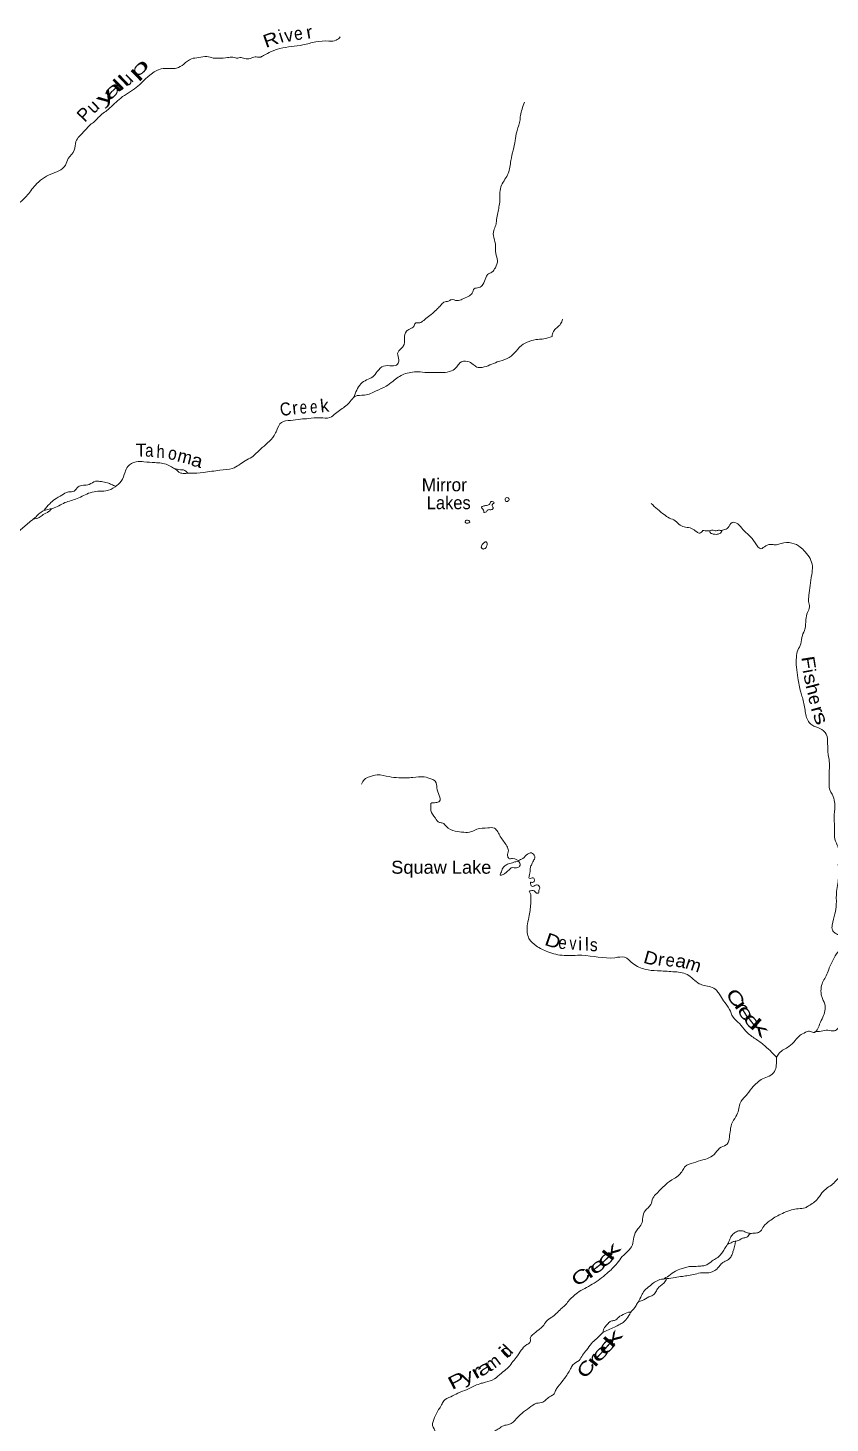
# Model space of a CAD drawing. Header units: feet. Extents: x -252658 to 9, y -366365 to -181930.
# Drawn here: x -216773 to -204389, y -269181 to -247652 of the extents above; entities that cross this region are included whole.
import ezdxf
from ezdxf.enums import TextEntityAlignment as Align

# ---------------------------------------------------------------- set-up
doc = ezdxf.new("R2010")
doc.units = ezdxf.units.FT
doc.header["$LTSCALE"] = 80
doc.layers.add('39', color=7, linetype='Continuous', lineweight=13)
doc.layers.add('41', color=7, linetype='Continuous')

msp = doc.modelspace()

# ---------------------------------------------------------------- linework, layer by layer
at = {"layer": '39'}
for points in [[(-219975.08, -250904.02), (-219642.81, -250871.3), (-219398.76, -250861.22), (-219208.85, -250839.73), (-218985.79, -250865.41), (-218779.12, -250902.79), (-218539.57, -250912.75), (-218389.79, -250884.22), (-218269.05, -250891.24), (-218164.62, -250905.92), (-218039.01, -250876.78), (-217806.13, -250741.46), (-217599.12, -250678.06), (-217392.48, -250630.77), (-217208.78, -250530.51), (-217006.59, -250414.58), (-216795.2, -250250.5), (-216658.19, -250078.53), (-216420.48, -249909.06), (-216294.35, -249857.76), (-216193.6, -249771.57), (-216150.92, -249669.83), (-216057.19, -249539.12), (-216031.92, -249406.71), (-215979.69, -249327.38), (-215892.32, -249235.38), (-215795, -249134.13), (-215728.82, -249083.51), (-215686.75, -249036.32), (-215532.65, -248909.12), (-215339.15, -248734.52), (-215099.57, -248571.14), (-214718.12, -248286.31), (-214574.9, -248279.78), (-214478.05, -248274.12), (-214367.8, -248212.35), (-214248.97, -248128.62), (-214137.73, -248111.22), (-214010.39, -248094.22), (-213912.19, -248116.81), (-213823.62, -248121.02), (-213690.38, -248110.21), (-213607.67, -248106.21), (-213533.4, -248118.13), (-213500.94, -248108.86), (-213426.76, -248124.81), (-213344.15, -248124.84), (-213264.95, -248098.58), (-213194.56, -248104.36), (-213135.54, -248079.62), (-213017.23, -248018.05), (-212883.14, -247970.98), (-212527.2, -247915.3), (-212328.62, -247867.81), (-212126.81, -247854.68), (-212013.71, -247843.37), (-211950.01, -247790.52)], [(-211741.69, -253354.1), (-211631.99, -253143.97), (-211543.94, -253083.67), (-211450.17, -253037.61), (-211379.67, -252952.69), (-211281.03, -252870.47), (-211153.97, -252865.56), (-211066.76, -252841.52), (-211047.03, -252773.47), (-211064.91, -252676.28), (-211016.85, -252602.89), (-210977.64, -252563.55), (-210958.66, -252441.06), (-210929.93, -252332.93), (-210880.8, -252299.88), (-210811.15, -252251.21), (-210792.03, -252209.36), (-210741.55, -252204.56), (-210680.52, -252179.87), (-210610.68, -252123.15), (-210524.45, -252054.74), (-210448.24, -251984.06), (-210396.62, -251930.92), (-210351.23, -251885.68), (-210278.27, -251867.33), (-210239.48, -251846.12), (-210147.13, -251860.5), (-210068.03, -251838.28), (-209976.32, -251794.19), (-209914.68, -251743.31), (-209882.92, -251677.58), (-209811.96, -251659.18), (-209748.4, -251612.38), (-209705.63, -251506.61), (-209676.3, -251458.96), (-209608.9, -251420.32), (-209556.95, -251353.07), (-209524.1, -251241.01), (-209551.81, -251133.49), (-209556.43, -250986.23), (-209587.6, -250854.44), (-209575.22, -250755.98), (-209545.09, -250674.09), (-209537.49, -250607.76), (-209521.04, -250507.38), (-209500.75, -250415.16), (-209488.37, -250316.7), (-209487.46, -250191.75), (-209460.65, -250079.54), (-209357.64, -249896.65), (-209316.72, -249698.11), (-209282.79, -249539.72), (-209251.11, -249391.34), (-209227.76, -249254.85), (-209201.62, -249170.84), (-209177.58, -249090.81), (-209169.46, -249002.32), (-209145.1, -248908.19), (-209108.22, -248796.23)], [(-208681.05, -252412.85), (-208661.18, -252338.76), (-208549.61, -252220.59), (-208519.72, -252148.77)], [(-220027.3, -256308.54), (-219841.05, -256242.19), (-219760.06, -256139.38), (-219720.7, -256007.32), (-219585.1, -255895.79), (-219427.06, -255772.72), (-219325.81, -255751.04), (-219246.32, -255712.69), (-219224.35, -255634.63), (-219129.13, -255612.8), (-219030.59, -255621.29), (-218920.64, -255658.28), (-218820.7, -255693.01), (-218707.59, -255681.7), (-218524.05, -255674.16), (-218357.8, -255716.57), (-218165.18, -255751.58), (-217976.81, -255709.89), (-217744.51, -255685.41), (-217563.32, -255691.92), (-217429.7, -255665), (-217328.02, -255625.19), (-217186.37, -255513.81), (-217070.83, -255484.42), (-216899.79, -255408.03), (-216755.85, -255284.61), (-216663.39, -255208.29), (-216536.03, -255104.62), (-216390.04, -255065.91), (-216200.59, -254977.88), (-216013.72, -254913.98), (-215810.12, -254824.29), (-215692.7, -254800.99), (-215567.66, -254796.03), (-215427.15, -254733), (-215334.5, -254648.62), (-215272.75, -254507.04), (-215232.46, -254421.36), (-215103.75, -254345.94), (-214980.86, -254346.97), (-214811.89, -254359.22), (-214617.25, -254394.28), (-214539.66, -254436.52), (-214476.11, -254476.39), (-214430.64, -254513.8), (-214356.36, -254525.72), (-214271.69, -254523.78), (-214061.87, -254512.86), (-213809.16, -254476.79), (-213615.07, -254449.35), (-213418.92, -254333.27), (-213314.75, -254273.37), (-213182.99, -254153.68), (-213071.89, -254055.65), (-212972.49, -253941.2), (-212932.34, -253861.57), (-212858.93, -253738.42), (-212719.18, -253707.62), (-212565.61, -253689.25), (-212444.5, -253680.16), (-212258.85, -253668.63), (-212111.65, -253664.22), (-212025.56, -253601.85), (-211863.59, -253482.91), (-211797.59, -253418.03), (-211725.22, -253339.19), (-211577.65, -253318.66), (-211394.75, -253252.65), (-211243.94, -253179.79), (-211139.44, -253105.78), (-210967.59, -252995.15), (-210862.21, -252969.54), (-210751.12, -252958.19), (-210608.38, -252971.8), (-210479.3, -252966.94), (-210366.58, -252971.75), (-210232.91, -252942.81), (-210152.96, -252884.32), (-210103.07, -252819.04), (-209983.73, -252799.83), (-209898.13, -252844.28), (-209840.67, -252886.01), (-209758.15, -252890.08), (-209526.5, -252807.13), (-209374.14, -252754.46), (-209261.31, -252668.57), (-209153.86, -252554.33), (-209033.44, -252488.78), (-208899.72, -252457.82), (-208810.93, -252451.96), (-208681.05, -252412.85)], [(-214543.48, -254434.21), (-214441.64, -254467.16), (-214349.28, -254481.55), (-214306.16, -254524.89)], [(-204630.89, -263142.01), (-204527.14, -263132.35), (-204422.05, -263118.83), (-204323.51, -263127.32), (-204266.18, -263088.43), (-204231.05, -263051), (-204149.79, -263022.78), (-204032.52, -263005.53), (-203920.81, -262967.98), (-203824.28, -262889.75), (-203777.9, -262802.21), (-203640.81, -262712.88), (-203510.51, -262655.64), (-203406.06, -262583.65), (-203312.32, -262452.94), (-203253.63, -262355.63), (-203218.67, -262239.59), (-203121.43, -262131.13), (-203042.69, -262038.35), (-202980.24, -261953.22), (-202713.35, -261742.14), (-202613.67, -261615.61), (-202548.42, -261496.29), (-202543.76, -261383.53), (-202519.25, -261283.35), (-202454.51, -261186.19), (-202330.71, -261062.27), (-202255.94, -260880.69), (-202191.11, -260779.5), (-202166.27, -260665.22), (-202107.15, -260549.78), (-202061.57, -260496.49), (-202057.86, -260424.01), (-202065.71, -260329.08), (-202026.87, -260219.18), (-201818.47, -259666.01), (-201791, -259525.59), (-201772.71, -259346.65), (-201788.86, -259003.59), (-201790.66, -258822.13), (-201740.71, -258668.16), (-201677.75, -258560.88), (-201580.84, -258466.53), (-201567.52, -258327.77), (-201563.71, -258251.27), (-201588.29, -258182.13), (-201705.5, -258110.69), (-201812.33, -258112.08), (-201889.4, -258047.68), (-202023.72, -258018.15), (-202187.81, -257969.74), (-202488, -257881.67), (-202594.31, -257860.89), (-202686.24, -257828.38), (-202746.04, -257800.69), (-202804.39, -257761.5), (-202804.39, -257671.93), (-202812.17, -257539.52), (-202792.71, -257442.17), (-202793.18, -257317.78), (-202835.22, -257219.99), (-202900.81, -257095.4), (-202910.68, -257000.42), (-202911.69, -256871.4), (-202837.45, -256798.66), (-202739.7, -256754.72), (-202646.77, -256658.25), (-202610.6, -256576.51), (-202629.73, -256447.03), (-202636.04, -256372.29), (-202625.16, -256251.62), (-202661.16, -256153.98), (-202910.06, -256026.87), (-203133.3, -255922.57), (-203058.06, -255807.52), (-203015.76, -255721.9), (-203002.03, -255651.69), (-203010.54, -255584.96), (-202990.91, -255520.95), (-202910.81, -255456.42), (-202856.39, -255455.75), (-202788.06, -255463.49), (-202757.29, -255440.06), (-202758.03, -255385.62), (-202774.07, -255209.86), (-202737.56, -255027.34), (-202727.65, -254862.3), (-202687.68, -254704.05), (-202683.26, -254601.36), (-202622.08, -254483.95), (-202579.77, -254398.33)], [(-216522.02, -255095.68), (-216436.73, -254994.2), (-216362.72, -254931.53), (-216248.2, -254859.79), (-216148.35, -254811.87), (-216059.41, -254799.97), (-215997.44, -254734.99), (-215827.28, -254696.88), (-215729.4, -254646.89), (-215638.87, -254653.17), (-215546.61, -254671.58), (-215484.75, -254697.3), (-215415.98, -254725.78)], [(-216691.32, -255231.33), (-216598.85, -255205.86), (-216535.38, -255163.09), (-216453.7, -255116.74), (-216410.08, -255072.43)], [(-209723.94, -255130.34), (-209695.41, -255116.93), (-209682.86, -255097.09), (-209654.38, -255085.7), (-209603.9, -255080.9), (-209589.23, -255057.08), (-209597.1, -255048.82), (-209604.59, -255024.45), (-209597.93, -254998.41), (-209575.36, -254980.83), (-209593.11, -254964.26), (-209621.25, -254961.55), (-209652.54, -255007.13), (-209695.16, -255020.19), (-209745.84, -255033.04), (-209770.38, -255048.56), (-209750.95, -255079.27), (-209735.5, -255107.88), (-209732.04, -255132.15), (-209723.94, -255130.34)], [(-209373.36, -254959.63), (-209363.2, -254955.85), (-209350.83, -254944.06), (-209342.31, -254924.12), (-209360.01, -254905.54), (-209398.32, -254906.6), (-209407.13, -254938.64), (-209393.5, -254959.13), (-209373.36, -254959.63)], [(-206355.35, -255409.34), (-206400.55, -255446.52), (-206448.51, -255429.21), (-206529.85, -255374.78), (-206620.09, -255356.42), (-206703.97, -255324.11), (-206781, -255257.7), (-206870.68, -255215.16), (-206952.06, -255162.75), (-207054.9, -255079.58), (-207149.49, -254988.54)], [(-209995.78, -255294.93), (-209969.51, -255291.55), (-209953.26, -255285.91), (-209950.96, -255273.87), (-209968.66, -255255.29), (-210000.74, -255248.45), (-210019.15, -255260.08), (-210021.63, -255280.18), (-210017.84, -255290.35), (-209995.76, -255295.08)], [(-205217.34, -263533.92), (-205173.83, -263471.08), (-205024.32, -263367.96), (-204929.51, -263277.58), (-204853.07, -263196.84), (-204769.37, -263150.53), (-204708.48, -263131.89), (-204646.53, -263153.58), (-204550.87, -263026.95), (-204501.91, -262915.28), (-204469.44, -262819.33), (-204471.02, -262714.48), (-204518.73, -262600.42), (-204529.39, -262539.69), (-204520.71, -262427.02), (-204440.13, -262255.67), (-204401.57, -262157.86), (-204344.18, -262030.28), (-204268.9, -261913.22), (-204202.58, -261834.24), (-204186.31, -261741.92), (-204236.88, -261664.07), (-204310.4, -261619.92), (-204353.62, -261572.49), (-204355.86, -261495.84), (-204315.51, -261321.47), (-204293.99, -261176.88), (-204289.32, -260977.44), (-204268.32, -260855.01), (-204257.86, -260752.47), (-204255.27, -260641.67), (-204260.96, -260540.74), (-204241.33, -260476.73), (-204244.18, -260426.27), (-204267.25, -260292.66), (-204314.76, -260170.54), (-204321.11, -260011.15), (-204325.95, -259787.29), (-204316.04, -259622.25), (-204341.69, -259512.77), (-204402.87, -259372.17), (-204402.34, -259263.34), (-204403.64, -259146.39), (-204398.27, -259003.42), (-204417.17, -258863.87), (-204427.36, -258696.31), (-204448.18, -258552.68), (-204546.84, -258463.56), (-204670.47, -258408.09), (-204721.65, -258356.43), (-204775.9, -258177.71), (-204817.7, -257983.17), (-204841.94, -257899.92), (-204885.23, -257683.17), (-204909.56, -257517.29), (-204910.05, -257366.1), (-204887.22, -257251.77), (-204842.72, -257158.14), (-204817.5, -257027.74), (-204776.88, -256927.97), (-204763.37, -256781.16), (-204736.66, -256672.97), (-204706.44, -256587.05), (-204722.58, -256501.99), (-204716.34, -256407.41), (-204698.71, -256256.67), (-204672.59, -256088), (-204663.54, -255959.22), (-204697.05, -255841.48), (-204775.2, -255736.75), (-204850.03, -255662.33), (-204977.54, -255600.71), (-205144.93, -255606.64), (-205215.93, -255627.06), (-205288.38, -255623.24), (-205381.53, -255643.11), (-205457.18, -255689.61), (-205545.73, -255598.73), (-205643.68, -255479.39), (-205734.34, -255392.48), (-205814.88, -255303.81), (-205903.11, -255285.5), (-205963.3, -255360.61), (-206034.73, -255399.15), (-206071.17, -255406.31), (-206123.53, -255405.01), (-206145.87, -255412.52), (-206208.06, -255400.9), (-206236.44, -255408.26), (-206282.85, -255411.14), (-206355.35, -255409.34)], [(-206053.17, -255403.79), (-206096.51, -255456.07), (-206143.11, -255467.01), (-206193.36, -255461.73), (-206237.29, -255444.52), (-206253.35, -255409.6)], [(-209739.15, -255694.35), (-209698.26, -255669.16), (-209687.58, -255643.22), (-209684.58, -255600.96), (-209696.23, -255582.53), (-209736.94, -255599.66), (-209765.98, -255635.23), (-209774.74, -255665.25), (-209755.12, -255687.9), (-209738.21, -255695.31)], [(-209429.53, -260201), (-209480.24, -260129.2), (-209518.87, -260057.69), (-209571.92, -259999.94), (-209672.61, -259997.44), (-209840.28, -260015.46), (-209925.8, -260053.65), (-210044.95, -260064.81), (-210175.47, -260045.45), (-210312.82, -259973.51), (-210370.04, -259921.7), (-210418.19, -259912.44), (-210483.13, -259846.33), (-210552.85, -259725.68), (-210551.39, -259663.23), (-210550.35, -259618.91), (-210513.87, -259609.74), (-210445.11, -259599.35), (-210418.56, -259583.88), (-210424.63, -259499.07), (-210460.11, -259379.27), (-210483.94, -259277.89), (-210537.55, -259244.31), (-210657.63, -259209.09), (-210829.09, -259216.93), (-211048.88, -259223.58), (-211195.56, -259205.83), (-211380.31, -259179.08), (-211497.82, -259206.41), (-211577.4, -259248.78), (-211625.46, -259322.17)], [(-205217.35, -263535.97), (-205422.58, -263337.93), (-205559.32, -263239.8), (-205693.76, -263129.64), (-205785.82, -263016.5), (-205888.23, -262915.19), (-205941.88, -262796.95), (-206033.51, -262665.68), (-206099.53, -262559.23), (-206144.53, -262501.67), (-206233.97, -262449.06), (-206332.27, -262430.5), (-206408.14, -262400.4), (-206501.19, -262329.56), (-206596.25, -262258.67), (-206814.86, -262214.96), (-207056.33, -262200.91), (-207241.22, -262180.2), (-207432.52, -262088.79), (-207563.27, -261992.83), (-207712.53, -261999.21), (-208221.46, -261962.4), (-208495.57, -261965.69), (-208748.09, -261907.02), (-208927.31, -261815.91), (-209037.54, -261704.33), (-209063.51, -261608.95), (-209060.4, -261475.99), (-209033.22, -261347.66), (-209018.78, -261247.24), (-209008.27, -261142.68), (-209008.02, -261045.94), (-209019.07, -261001.32), (-209034.52, -260972.72), (-209012.23, -260967.22), (-208973.82, -260962.13), (-208942.02, -260981.05), (-208920.34, -261001.75), (-208900.25, -261004.26), (-208892.15, -261002.45), (-208883.44, -260974.44), (-208882.82, -260948.26), (-208872.28, -260928.36), (-208877.76, -260904.04), (-208897.38, -260881.38), (-208947.82, -260884.16), (-208982.43, -260899.43), (-209006.36, -260888.75), (-209013.57, -260852.29), (-209015.16, -260834.11), (-208993.1, -260838.69), (-208958.44, -260821.41), (-208957.54, -260783.13), (-208973.23, -260764.6), (-209005.64, -260771.86), (-209033.88, -260773.18), (-209037.29, -260746.89), (-209026.09, -260698.79), (-209018.87, -260648.58), (-209013.62, -260596.3), (-208986.17, -260542.56), (-208969.11, -260502.67), (-208952.44, -260478.89), (-208949.43, -260436.64), (-208998.55, -260383.01), (-209079.96, -260417.28), (-209153.96, -260479.95), (-209198.4, -260507.24), (-209173.78, -260552.02), (-209182.69, -260588.08), (-209199.13, -260601.78), (-209265.82, -260610.21), (-209312.23, -260613.09), (-209334.86, -260632.69), (-209396.59, -260687.59), (-209437.57, -260716.81), (-209480.05, -260723.82), (-209462.76, -260673.86), (-209449.69, -260631.86), (-209432.92, -260604.05), (-209410.25, -260582.44), (-209355.12, -260551.56), (-209271.94, -260527.41), (-209241.5, -260518.09), (-209201.14, -260509.21), (-209290.76, -260470.51), (-209349.11, -260467.05), (-209368.26, -260424.24), (-209356.45, -260349.96), (-209378.96, -260278.85), (-209429.53, -260201)], [(-206497.04, -265165.72), (-206352.88, -265118.9), (-206259.49, -265088.96), (-206158.92, -265010.83), (-206070.21, -264922.32), (-205976.39, -264874.25), (-205943.73, -264770.25), (-205929.1, -264661.76), (-205897.94, -264535.55), (-205826.78, -264422.42), (-205771.96, -264232.29), (-205668.2, -264103.84), (-205574.75, -263985.22), (-205496.43, -263910.56), (-205408.52, -263856.3), (-205302.72, -263812.57), (-205236.34, -263731.57), (-205217.87, -263631.24), (-205217.25, -263518.38)], [(-211401.28, -272517.03), (-211399.36, -272391.34), (-211363.57, -272325.71), (-211392.58, -272187.93), (-211375.8, -272073.45), (-211364.68, -271942.71), (-211341.9, -271830.39), (-211347.79, -271737.53), (-211400.7, -271673.73), (-211453.8, -271617.99), (-211481.1, -271579.02), (-211501.13, -271487.82), (-211460.15, -271458.6), (-211450.72, -271400.37), (-211475.35, -271333.25), (-211491.87, -271264.3), (-211497.47, -271159.35), (-211495.4, -271070.71), (-211509.1, -270967.57), (-211505.44, -270897.12), (-211453.02, -270809.73), (-211396.01, -270698.26), (-211383.3, -270585.7), (-211402.29, -270450.18), (-211411.5, -270326.99), (-211357.05, -270152.98), (-211276.91, -270086.43), (-211162.34, -270012.68), (-211091.48, -269998.31), (-211047.54, -269928.85), (-211006.56, -269899.63), (-210936.34, -269826.79), (-210849.56, -269820.88), (-210763.89, -269776.64), (-210699.91, -269711.71), (-210656.35, -269658.37), (-210568.53, -269608.13), (-210499.02, -269565.51), (-210469.79, -269521.89), (-210473.71, -269431.09), (-210479.27, -269324.12), (-210525.1, -269216.15), (-210494.03, -269093.97), (-210432.75, -268972.53), (-210386.75, -268901.11), (-210352.97, -268835.43), (-210244.73, -268773.61), (-210136.68, -268719.85), (-209992.24, -268660.94), (-209869.95, -268601.49), (-209773.65, -268566.94), (-209709.53, -268549.02), (-209571.37, -268500.04), (-209464.48, -268409.97), (-209372.07, -268335.66), (-209301.62, -268252.75), (-209235.15, -268167.72), (-209157.99, -268056.76), (-209073.35, -267970.17), (-209017.89, -267925.18), (-209016.39, -267860.72), (-208981.11, -267817.25), (-208886.64, -267740.98), (-208824.9, -267686.07), (-208770.8, -267612.83), (-208686.63, -267546.38), (-208616.84, -267491.67), (-208544.61, -267418.88), (-208482.92, -267365.99), (-208426.95, -267298.84), (-208290.97, -267171.19), (-208060.16, -267037.83), (-207834.63, -266872.09), (-207675.74, -266712.76), (-207596.81, -266611.92), (-207510.25, -266529.4), (-207441.49, -266432.34), (-207418.57, -266313.98), (-207359.12, -266184.44), (-207300.89, -266107.27), (-207280.36, -266004.98), (-207243.72, -265903.09), (-207158.89, -265808.44), (-207124.31, -265708.51), (-207066.23, -265637.39), (-206930.06, -265501.68), (-206798.87, -265406.16), (-206719.01, -265351.7), (-206669.07, -265284.41), (-206625.23, -265218.98), (-206497.04, -265165.72)], [(-205969.02, -266417.34), (-205915.37, -266399.61), (-205882.68, -266380.27), (-205823.99, -266369.63), (-205742.45, -266329.32), (-205693.84, -266318.43), (-205659.18, -266301.15), (-205636.27, -266269.47), (-205603.67, -266254.15), (-205522.88, -266246.07), (-205465.88, -266221.28), (-205413.7, -266143.96), (-205323.11, -266061.55), (-205243.2, -266005.08), (-205149.39, -265957.01), (-205043.49, -265909.24), (-204982.61, -265890.59), (-204881.44, -265872.95), (-204774.29, -265857.46), (-204723.23, -265828.49), (-204647.59, -265781.99), (-204579.53, -265715.14), (-204531.7, -265651.83), (-204457.23, -265569.01), (-204369.12, -265506.7), (-204299.1, -265441.91), (-204220.83, -265369.27), (-204119.24, -265333.49), (-204064.3, -265310.67), (-204023.51, -265300.66)], [(-205957.71, -266400.58), (-205927.63, -266320.7), (-205890.11, -266267.21), (-205834.79, -266228.26), (-205765.9, -266211.83), (-205719.77, -266221.04), (-205665.91, -266244.54), (-205603.67, -266254.15)], [(-207016.7, -266964.93), (-206909.59, -266951.46), (-206782.2, -266932.44), (-206669, -266917.11), (-206575.99, -266903.29), (-206474.78, -266883.62), (-206361.39, -266860.23), (-206278.82, -266862.27), (-206207.91, -266845.89), (-206134.28, -266799.34), (-206103.23, -266763.83), (-206057.7, -266712.55), (-206010.67, -266683.48), (-205943.23, -266642.82), (-205907.77, -266591.29), (-205888.42, -266539.36), (-205847.41, -266374.16)], [(-206970.36, -266959.1), (-206878.34, -266907.89), (-206775.86, -266833.83), (-206688.42, -266799.72), (-206617.37, -266777.29), (-206546.51, -266762.92), (-206477.99, -266762.6), (-206385.16, -266756.84), (-206320.53, -266750.38), (-206224.42, -266690.27), (-206158.9, -266645.54), (-206089.25, -266596.87), (-206051.72, -266543.38), (-206009.89, -266477.9), (-205957.71, -266400.58)], [(-207472.1, -267471.67), (-207384.73, -267364.99), (-207349.22, -267311.44), (-207292.27, -267288.67), (-207188.24, -267234.81), (-207125.11, -267206.14), (-207079.62, -267156.87), (-207045.99, -267097.24), (-207002.76, -267057.99), (-206951.37, -267014.92), (-206909.59, -266951.46)], [(-207347.55, -267310.15), (-207300.59, -267213.88), (-207254.45, -267136.41), (-207168.08, -267061.96), (-207100.25, -267005.19), (-207016.7, -266964.93)], [(-207900.24, -267784.2), (-207812.6, -267740.03), (-207719.06, -267702.05), (-207629.31, -267653.9), (-207572.06, -267617.04), (-207513.95, -267543.92), (-207473.91, -267468.34), (-207550.96, -267490.6), (-207655.08, -267550.48), (-207716.6, -267597.32), (-207773.2, -267605.98), (-207814.31, -267641.23), (-207870.21, -267706.35), (-207900.24, -267784.2)], [(-211422.93, -273890.06), (-211437.54, -273736), (-211422.96, -273629.55), (-211426.59, -273526.68), (-211441.09, -273457.79), (-211413.6, -273402.05), (-211387.98, -273340.21), (-211422.89, -273282.92), (-211380.74, -273203.35), (-211364.52, -273113.07), (-211337.96, -273010.95), (-211287.66, -272927.56), (-211249.02, -272825.74), (-211230.51, -272723.42), (-211218.22, -272629), (-211225.83, -272524.02), (-211232.68, -272386.81), (-211189.09, -272331.46), (-211108.56, -272246.81), (-211080.22, -272154.81), (-211036.67, -272101.48), (-210986.8, -272036.22), (-210900.75, -271973.87), (-210848.96, -271912.69), (-210803.31, -271855.38), (-210741.89, -271812.57), (-210696.18, -271753.25), (-210654.42, -271689.8), (-210612.74, -271630.38), (-210555.58, -271597.54), (-210505.99, -271544.37), (-210456.17, -271481.12), (-210401.85, -271397.83), (-210348.72, -271364.89), (-210291.27, -271319.97), (-210277.87, -271263.87), (-210294.66, -271207.03), (-210309.54, -271154.26), (-210312.47, -271107.83), (-210352.95, -271030.24), (-210383.64, -270964.99), (-210384.52, -270916.6), (-210368.78, -270846.45), (-210366.79, -270761.86), (-210375.56, -270620.57), (-210403.39, -270519.11), (-210429.87, -270445.9), (-210430.51, -270387.44), (-210388.84, -270328.02), (-210305.03, -270275.69), (-210275.34, -270211.94), (-210267.6, -270139.58), (-210217.74, -270074.32), (-210098.39, -269966.45), (-210068.75, -269904.71), (-210058.85, -269826.36), (-210035.06, -269756.42), (-209869.11, -269550.96), (-209741.29, -269425.16), (-209645.32, -269369.11), (-209600.09, -269329.93), (-209544.75, -269288.98), (-209495.78, -269261.99), (-209432.39, -269221.25), (-209349.34, -269201.15), (-209228.41, -269111.45), (-209147.97, -269030.83), (-209033.17, -268945.01), (-208922.78, -268875.21), (-208821.66, -268857.58), (-208768.24, -268812.56), (-208700.64, -268763.86), (-208649.51, -268730.87), (-208628.16, -268679), (-208590.55, -268621.5), (-208490.86, -268492.98), (-208396.74, -268344.18), (-208359.05, -268282.64), (-208264.75, -268212.44), (-208210.48, -268131.17), (-208150.27, -268054.07), (-208073.33, -267951.19), (-207995.1, -267878.57), (-207900.24, -267784.2)]]:
    msp.add_spline(points, degree=3, dxfattribs=at)

# ---------------------------------------------------------------- texts
at = {"layer": '41'}
for s, rotation, width, p in [('R', 19.142, 1.2, (-212991.87, -247924.92)), ('e', 8.59, 0.9, (-212584.83, -247835.25)), ('r', 10.345, 1.1, (-212412.16, -247813.05)), ('p', 44.136, 2.1, (-214994.01, -248347.06)), ('l', 44.123, 1.8, (-215306.88, -248597.62)), ('l', 43.46, 1.75, (-215227.69, -248537.53)), ('y', 39.615, 1.95, (-215524.63, -248782.56)), ('a', 42.748, 2.05, (-215409.07, -248686.59)), ('C', 9.91, 0.9, (-212778.96, -253630.95)), ('e', 1.642, 0.75, (-212517.76, -253602.32)), ('e', 1.371, 0.75, (-212358.33, -253596.1)), ('a', 358.435, 0.85, (-214901.01, -254269.12)), ('h', 357.403, 0.85, (-214728.04, -254288.05)), ('o', 350.562, 0.9, (-214554.3, -254314.26)), ('a', 345.346, 1.15, (-214185.54, -254423.11)), ('F', 278.884, 1.25, (-204818.71, -257460.79)), ('s', 284.036, 1.25, (-204783.2, -257719.68)), ('h', 284.79, 1.15, (-204748.51, -257881.18)), ('r', 285.831, 1.2, (-204673.29, -258198.92)), ('s', 291.493, 1.45, (-204625.31, -258337.13)), ('D', 340.793, 1.2, (-208700.64, -261834.96)), ('e', 353.159, 0.85, (-208529, -261863.63)), ('v', 358.577, 0.8, (-208361.15, -261875.54)), ('s', 359.664, 0.9, (-208037.94, -261899.42)), ('D', 344.368, 1.1, (-207181.31, -262103.05)), ('r', 350.286, 1.05, (-207012.12, -262123.06)), ('e', 349.669, 0.95, (-206871.93, -262132.99)), ('a', 348.128, 1.1, (-206710.4, -262148.06)), ('m', 341.544, 1.05, (-206527.48, -262195.28)), ('C', 305.079, 1.45, (-205931.41, -262675.63)), ('r', 304.77, 1.85, (-205832.38, -262803.27)), ('e', 302.098, 1.55, (-205771.3, -262901.7)), ('e', 307.87, 1.75, (-205666.46, -263038.01)), ('k', 319.069, 2.1, (-205543.38, -263154.15)), ('e', 43.104, 1.95, (-207788.14, -266709.51)), ('k', 52, 2, (-207687.19, -266593.3)), ('e', 37.99, 1.75, (-207925.1, -266828.69)), ('C', 35.118, 1.45, (-208184.25, -267004.46)), ('r', 35.629, 1.85, (-208044.83, -266916.67)), ('k', 49.852, 2.05, (-207667.86, -267935.3)), ('i', 43.821, 1.85, (-209354.02, -268161.22)), ('e', 47.058, 1.95, (-207869.57, -268162.05)), ('e', 47.443, 1.95, (-207765.84, -268046.53)), ('C', 57.434, 1.4, (-208076.29, -268393.69)), ('r', 51.352, 2, (-207965.63, -268267.86)), ('P', 27.057, 1.5, (-210108.43, -268613.14)), ('y', 21.892, 1.35, (-209959.18, -268549.46)), ('r', 29.466, 1.65, (-209800.43, -268472.82)), ('a', 30.731, 1.6, (-209682.3, -268414.42))]:
    msp.add_text(s, height=200, rotation=rotation, dxfattribs=dict(at, width=width)).set_placement(p, align=Align.CENTER)
for s, rotation, p in [('i', 17.6, (-212838.85, -247875.99)), ('v', 8.913, (-212732.51, -247862.4)), ('u', 43.666, (-215184.75, -248515.84)), ('u', 44.167, (-215703.38, -248935.21)), ('P', 46.385, (-215832.73, -249053.58)), ('k', 6.037, (-212183.95, -253578.74)), ('r', 6.175, (-212639.13, -253612.73)), ('T', 1.295, (-215022.1, -254266.54)), ('m', 345.741, (-214372.41, -254364.68)), ('i', 280.499, (-204810.13, -257593.66)), ('e', 283.537, (-204713.98, -258038.36)), ('i', 0.062, (-208246.44, -261886.49)), ('l', 1.062, (-208141.81, -261890.34)), ('d', 46.339, (-209319.64, -268137.4)), ('m', 36.518, (-209544.57, -268326))]:
    msp.add_text(s, height=200, rotation=rotation, dxfattribs=at).set_placement(p, align=Align.CENTER)
msp.add_text('Mirror ', height=200, dxfattribs=at).set_placement((-210693.34, -254802))
for s, width, p in [('Lakes', 0.95, (-210615.51, -255078.5)), ('Squaw Lake', 1.05, (-211164.45, -260703.51))]:
    msp.add_text(s, height=200, dxfattribs=dict(at, width=width)).set_placement(p)

doc.saveas('drawing.dxf')
